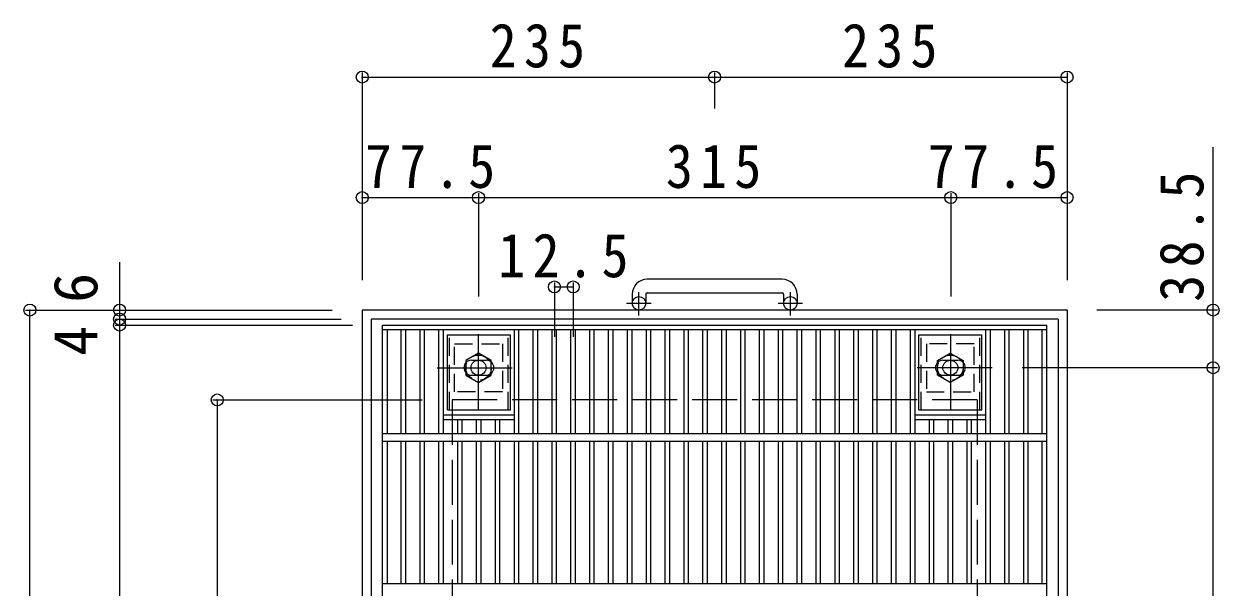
# Model space of a CAD drawing. Units: millimetres at full size, sheet at 1:10. Extents: x -1350 to 1760, y -1392 to 1329.
# Drawn here: x -1319 to -522, y 952 to 1329 of the extents above; entities that cross this region are included whole.
import ezdxf
from ezdxf.enums import TextEntityAlignment as Align

# ---------------------------------------------------------------- set-up
doc = ezdxf.new("R2010")
doc.units = ezdxf.units.MM
doc.header["$LTSCALE"] = 10
doc.header["$PDMODE"] = 32
doc.header["$PDSIZE"] = 8
for name, pattern in [('CHAIN1', [8, 5, -1, 1, -1]), ('DASHED1', [1.8, 1.2, -0.6]), ('DASHED3', [4, 3, -1])]:
    doc.linetypes.add(name, pattern=pattern)
for name, color, linetype, lineweight in [('C-1', 2, 'Continuous', 9), ('C-2', 3, 'Continuous', 9), ('C-4', 7, 'Continuous', 9), ('C-9', 2, 'Continuous', 9)]:
    doc.layers.add(name, color=color, linetype=linetype, lineweight=lineweight)
doc.styles.add('ＭＳ ゴシック', font='')
doc.styles.get('ＭＳ ゴシック').set_extended_font_data('MS Gothic')

msp = doc.modelspace()

# ---------------------------------------------------------------- linework, layer by layer
at = {"layer": 'C-1'}
for p, q in [((-813.14, 1158.04), (-903.14, 1158.04)), ((-913.14, 1148.04), (-913.14, 1141.94)), ((-904.14, 1148.04), (-904.14, 1141.94)), ((-903.14, 1149.04), (-813.14, 1149.04)), ((-812.14, 1148.04), (-812.14, 1141.94)), ((-803.14, 1148.04), (-803.14, 1141.94)), ((-623.14, 1137.44), (-1093.14, 1137.44)), ((-1093.14, 1137.44), (-1093.14, 667.44)), ((-629.14, 1131.44), (-1087.14, 1131.44)), ((-1087.14, 1131.44), (-1087.14, 673.44))]:
    msp.add_line(p, q, dxfattribs=at)
at = {"layer": 'C-1', "linetype": 'CHAIN1'}
for p, q in [((-908.64, 1133.84), (-908.64, 1149.43)), ((-807.64, 1133.84), (-807.64, 1149.43)), ((-900.48, 1141.94), (-916.88, 1141.94)), ((-799.48, 1141.94), (-815.88, 1141.94)), ((-1015.64, 1071.31), (-1015.64, 1128.08)), ((-700.64, 1071.31), (-700.64, 1128.08)), ((-1043.28, 1098.94), (-988, 1098.94)), ((-673, 1098.94), (-728.28, 1098.94))]:
    msp.add_line(p, q, dxfattribs=at)
at = {"layer": 'C-1', "linetype": 'DASHED3'}
for p, q in [((-683.14, 1077.45), (-1033.14, 1077.45)), ((-1033.14, 1077.45), (-1033.14, 727.44))]:
    msp.add_line(p, q, dxfattribs=at)
at = {"layer": 'C-1'}
for points in [[(-623.14, 1137.44), (-623.14, 667.44), (-1093.14, 667.44)], [(-629.14, 1131.44), (-629.14, 673.44), (-1087.14, 673.44)]]:
    msp.add_lwpolyline(points, dxfattribs=at)
at = {"layer": 'C-1', "linetype": 'DASHED1'}
for points in [[(-1031.64, 1082.94), (-1031.64, 1114.94), (-999.64, 1114.94), (-999.64, 1082.94)], [(-1007.14, 1094.04), (-1007.14, 1103.85), (-1015.64, 1108.76), (-1024.14, 1103.85), (-1024.14, 1094.04), (-1015.64, 1089.13)], [(-684.96, 1082.94), (-684.96, 1114.94), (-716.96, 1114.94), (-716.96, 1082.94)], [(-709.46, 1094.04), (-709.46, 1103.85), (-700.96, 1108.76), (-692.46, 1103.85), (-692.46, 1094.04), (-700.96, 1089.13)]]:
    msp.add_lwpolyline(points, close=True, dxfattribs=at)
at = {"layer": 'C-1', "linetype": 'DASHED3'}
msp.add_lwpolyline([(-683.14, 1077.45), (-683.14, 727.44), (-1033.14, 727.44)], dxfattribs=at)
at = {"layer": 'C-1'}
for centre, radius in [((-908.64, 1141.94), 4.5), ((-807.64, 1141.94), 4.5), ((-1015.64, 1098.94), 5), ((-700.96, 1098.94), 5)]:
    msp.add_circle(centre, radius, dxfattribs=at)
at = {"layer": 'C-1', "linetype": 'DASHED1'}
for centre in [(-1015.64, 1098.94), (-700.96, 1098.94)]:
    msp.add_circle(centre, 8.5, dxfattribs=at)
at = {"layer": 'C-1'}
for centre, radius, start, end in [((-903.14, 1148.04), 10, 90, 180), ((-813.14, 1148.04), 10, 0, 90), ((-903.14, 1148.04), 1, 90, 180), ((-813.14, 1148.04), 1, 0, 90)]:
    msp.add_arc(centre, radius, start, end, dxfattribs=at)
at = {"layer": 'C-2'}
for p, q in [((-1079.62, 1127.45), (-636.64, 1127.45)), ((-1079.62, 677.44), (-1079.62, 1127.45)), ((-1079.62, 1124.45), (-636.64, 1124.45)), ((-1076.62, 1124.44), (-1076.62, 1054.94)), ((-1067.22, 1054.94), (-1067.22, 1124.44)), ((-1064.22, 1054.94), (-1064.22, 1124.44)), ((-1054.64, 1054.94), (-1054.64, 1124.44)), ((-1051.64, 1054.94), (-1051.64, 1124.44)), ((-1042.06, 1054.94), (-1042.06, 1124.44)), ((-1039.06, 1054.94), (-1039.06, 1124.44)), ((-991.74, 1054.94), (-991.74, 1124.44)), ((-988.74, 1054.94), (-988.74, 1124.44)), ((-979.16, 1054.94), (-979.16, 1124.44)), ((-976.16, 1054.94), (-976.16, 1124.44)), ((-966.58, 1054.94), (-966.58, 1124.44)), ((-963.58, 1054.94), (-963.58, 1124.44)), ((-954, 1054.94), (-954, 1124.44)), ((-951, 1054.94), (-951, 1124.44)), ((-941.42, 1054.94), (-941.42, 1124.44)), ((-938.42, 1054.94), (-938.42, 1124.44)), ((-928.84, 1054.94), (-928.84, 1124.44)), ((-925.84, 1054.94), (-925.84, 1124.44)), ((-916.26, 1054.94), (-916.26, 1124.44)), ((-913.26, 1054.94), (-913.26, 1124.44)), ((-903.68, 1054.94), (-903.68, 1124.44)), ((-900.68, 1054.94), (-900.68, 1124.44)), ((-891.08, 1054.94), (-891.08, 1124.44)), ((-888.08, 1054.94), (-888.08, 1124.44)), ((-878.5, 1054.94), (-878.5, 1124.44)), ((-875.5, 1054.94), (-875.5, 1124.44)), ((-865.92, 1054.94), (-865.92, 1124.44)), ((-862.92, 1054.94), (-862.92, 1124.44)), ((-853.34, 1054.94), (-853.34, 1124.44)), ((-850.34, 1054.94), (-850.34, 1124.44)), ((-840.76, 1054.94), (-840.76, 1124.44)), ((-837.76, 1054.94), (-837.76, 1124.44)), ((-828.18, 1054.94), (-828.18, 1124.44)), ((-825.18, 1054.94), (-825.18, 1124.44)), ((-815.6, 1054.94), (-815.6, 1124.44)), ((-812.6, 1054.94), (-812.6, 1124.44)), ((-803.02, 1054.94), (-803.02, 1124.44)), ((-800.02, 1054.94), (-800.02, 1124.44)), ((-790.44, 1054.94), (-790.44, 1124.44)), ((-787.44, 1054.94), (-787.44, 1124.44)), ((-777.84, 1054.94), (-777.84, 1124.44)), ((-774.84, 1054.94), (-774.84, 1124.44)), ((-765.26, 1054.94), (-765.26, 1124.44)), ((-762.26, 1054.94), (-762.26, 1124.44)), ((-752.68, 1054.94), (-752.68, 1124.44)), ((-749.68, 1054.94), (-749.68, 1124.44)), ((-740.1, 1054.94), (-740.1, 1124.44)), ((-737.1, 1054.94), (-737.1, 1124.44)), ((-727.52, 1054.94), (-727.52, 1124.44)), ((-724.52, 1054.94), (-724.52, 1124.44)), ((-677.2, 1054.94), (-677.2, 1124.44)), ((-674.2, 1054.94), (-674.2, 1124.44)), ((-664.62, 1054.94), (-664.62, 1124.44)), ((-661.62, 1054.94), (-661.62, 1124.44)), ((-652.04, 1054.94), (-652.04, 1124.44)), ((-649.04, 1054.94), (-649.04, 1124.44)), ((-639.64, 1054.94), (-639.64, 1124.44)), ((-636.64, 677.44), (-636.64, 1127.45)), ((-1039.06, 1067.45), (-991.74, 1067.45)), ((-1039.06, 1064.45), (-991.74, 1064.45)), ((-1029.48, 1054.94), (-1029.48, 1064.45)), ((-1026.48, 1054.94), (-1026.48, 1064.45)), ((-1016.9, 1054.94), (-1016.9, 1064.45)), ((-1013.9, 1054.94), (-1013.9, 1064.45)), ((-1004.32, 1054.94), (-1004.32, 1064.45)), ((-1001.32, 1054.94), (-1001.32, 1064.45)), ((-724.52, 1067.45), (-677.2, 1067.45)), ((-724.52, 1064.45), (-677.2, 1064.45)), ((-714.94, 1054.94), (-714.94, 1064.45)), ((-711.94, 1054.94), (-711.94, 1064.45)), ((-702.36, 1054.94), (-702.36, 1064.45)), ((-699.36, 1054.94), (-699.36, 1064.45)), ((-689.78, 1054.94), (-689.78, 1064.45)), ((-686.78, 1054.94), (-686.78, 1064.45)), ((-1079.62, 1054.94), (-636.64, 1054.94)), ((-1079.62, 1049.94), (-636.64, 1049.94)), ((-1076.62, 1049.94), (-1076.62, 954.95)), ((-1067.22, 954.95), (-1067.22, 1049.94)), ((-1064.22, 954.95), (-1064.22, 1049.94)), ((-1054.64, 954.95), (-1054.64, 1049.94)), ((-1051.64, 954.95), (-1051.64, 1049.94)), ((-1042.06, 954.95), (-1042.06, 1049.94)), ((-1039.06, 954.95), (-1039.06, 1049.94)), ((-1029.48, 954.95), (-1029.48, 1049.94)), ((-1026.48, 954.95), (-1026.48, 1049.94)), ((-1016.9, 954.95), (-1016.9, 1049.94)), ((-1013.9, 954.95), (-1013.9, 1049.94)), ((-1004.32, 954.95), (-1004.32, 1049.94)), ((-1001.32, 954.95), (-1001.32, 1049.94)), ((-991.74, 954.95), (-991.74, 1049.94)), ((-988.74, 954.95), (-988.74, 1049.94)), ((-979.16, 954.95), (-979.16, 1049.94)), ((-976.16, 954.95), (-976.16, 1049.94)), ((-966.58, 954.95), (-966.58, 1049.94)), ((-963.58, 954.95), (-963.58, 1049.94)), ((-954, 954.95), (-954, 1049.94)), ((-951, 954.95), (-951, 1049.94)), ((-941.42, 954.95), (-941.42, 1049.94)), ((-938.42, 954.95), (-938.42, 1049.94)), ((-928.84, 954.95), (-928.84, 1049.94)), ((-925.84, 954.95), (-925.84, 1049.94)), ((-916.26, 954.95), (-916.26, 1049.94)), ((-913.26, 954.95), (-913.26, 1049.94)), ((-903.68, 954.95), (-903.68, 1049.94)), ((-900.68, 954.95), (-900.68, 1049.94)), ((-891.08, 954.95), (-891.08, 1049.94)), ((-888.08, 954.95), (-888.08, 1049.94)), ((-878.5, 954.95), (-878.5, 1049.94)), ((-875.5, 954.95), (-875.5, 1049.94)), ((-865.92, 954.95), (-865.92, 1049.94)), ((-862.92, 954.95), (-862.92, 1049.94)), ((-853.34, 954.95), (-853.34, 1049.94)), ((-850.34, 954.95), (-850.34, 1049.94)), ((-840.76, 954.95), (-840.76, 1049.94)), ((-837.76, 954.95), (-837.76, 1049.94)), ((-828.18, 954.95), (-828.18, 1049.94)), ((-825.18, 954.95), (-825.18, 1049.94)), ((-815.6, 954.95), (-815.6, 1049.94)), ((-812.6, 954.95), (-812.6, 1049.94)), ((-803.02, 954.95), (-803.02, 1049.94)), ((-800.02, 954.95), (-800.02, 1049.94)), ((-790.44, 954.95), (-790.44, 1049.94)), ((-787.44, 954.95), (-787.44, 1049.94)), ((-777.84, 954.95), (-777.84, 1049.94)), ((-774.84, 954.95), (-774.84, 1049.94)), ((-765.26, 954.95), (-765.26, 1049.94)), ((-762.26, 954.95), (-762.26, 1049.94)), ((-752.68, 954.95), (-752.68, 1049.94)), ((-749.68, 954.95), (-749.68, 1049.94)), ((-740.1, 954.95), (-740.1, 1049.94)), ((-737.1, 954.95), (-737.1, 1049.94)), ((-727.52, 954.95), (-727.52, 1049.94)), ((-724.52, 954.95), (-724.52, 1049.94)), ((-714.94, 954.95), (-714.94, 1049.94)), ((-711.94, 954.95), (-711.94, 1049.94)), ((-702.36, 954.95), (-702.36, 1049.94)), ((-699.36, 954.95), (-699.36, 1049.94)), ((-689.78, 954.95), (-689.78, 1049.94)), ((-686.78, 954.95), (-686.78, 1049.94)), ((-677.2, 954.95), (-677.2, 1049.94)), ((-674.2, 954.95), (-674.2, 1049.94)), ((-664.62, 954.95), (-664.62, 1049.94)), ((-661.62, 954.95), (-661.62, 1049.94)), ((-652.04, 954.95), (-652.04, 1049.94)), ((-649.04, 954.95), (-649.04, 1049.94)), ((-639.64, 954.95), (-639.64, 1049.94)), ((-1079.62, 954.95), (-636.64, 954.95))]:
    msp.add_line(p, q, dxfattribs=at)
at = {"layer": 'C-4'}
for p, q in [((-1093.14, 1296.05), (-1093.14, 1157.44)), ((-1093.14, 1293.05), (-858.14, 1293.05)), ((-858.14, 1296.05), (-858.14, 1272.05)), ((-858.14, 1293.05), (-623.14, 1293.05)), ((-623.14, 1296.05), (-623.14, 1157.44)), ((-525.7, 1098.95), (-525.7, 1246.22)), ((-1093.14, 1212.54), (-1015.64, 1212.54)), ((-1015.64, 1215.54), (-1015.64, 1146.58)), ((-1015.64, 1212.54), (-700.64, 1212.54)), ((-700.64, 1215.54), (-700.64, 1146.58)), ((-700.64, 1212.54), (-623.14, 1212.54)), ((-1255.04, 1169.35), (-1255.04, 1131.44)), ((-965.07, 1155.89), (-965.07, 1119.65)), ((-952.49, 1155.89), (-952.49, 1119.65)), ((-965.07, 1152.89), (-952.49, 1152.89)), ((-1317.85, 1137.44), (-1113.14, 1137.44)), ((-1314.85, 667.44), (-1314.85, 1137.44)), ((-522.7, 1137.44), (-603.14, 1137.44)), ((-1258.04, 1131.44), (-1107.14, 1131.44)), ((-1258.04, 1127.44), (-1099.64, 1127.44)), ((-1255.04, 1131.44), (-1255.04, 1127.44)), ((-1255.04, 1127.44), (-1255.04, 677.44)), ((-522.7, 1098.95), (-653, 1098.95)), ((-525.7, 705.94), (-525.7, 1098.95)), ((-1192.86, 1077.44), (-1053.14, 1077.44)), ((-1189.86, 1077.44), (-1189.86, 727.44))]:
    msp.add_line(p, q, dxfattribs=at)
for p in [(-1093.14, 1293.05), (-858.14, 1293.05), (-623.14, 1293.05), (-1093.14, 1212.54), (-1015.64, 1212.54), (-700.64, 1212.54), (-623.14, 1212.54), (-965.07, 1152.89), (-952.49, 1152.89), (-1314.85, 1137.44), (-1255.04, 1137.44), (-525.7, 1137.44), (-1255.04, 1131.44), (-1255.04, 1127.44), (-525.7, 1098.95), (-1189.86, 1077.44)]:
    msp.add_point(p, dxfattribs=at)
at = {"layer": 'C-9'}
for p, q in [((-1036.4, 1120.94), (-994.4, 1120.94)), ((-1036.4, 1070.94), (-1036.4, 1120.94)), ((-721.86, 1120.94), (-679.86, 1120.94)), ((-721.86, 1070.94), (-721.86, 1120.94)), ((-1020.4, 1103.94), (-1010.4, 1103.94)), ((-705.86, 1103.94), (-695.86, 1103.94)), ((-1020.4, 1093.94), (-1010.4, 1093.94)), ((-705.86, 1093.94), (-695.86, 1093.94))]:
    msp.add_line(p, q, dxfattribs=at)
at = {"layer": 'C-9', "linetype": 'DASHED1'}
for p, q in [((-1034.9, 1070.94), (-1034.9, 1120.94)), ((-995.9, 1070.94), (-995.9, 1120.94)), ((-720.36, 1070.94), (-720.36, 1120.94)), ((-681.36, 1070.94), (-681.36, 1120.94))]:
    msp.add_line(p, q, dxfattribs=at)
at = {"layer": 'C-9'}
for points in [[(-1036.4, 1070.94), (-994.4, 1070.94), (-994.4, 1120.94)], [(-721.86, 1070.94), (-679.86, 1070.94), (-679.86, 1120.94)]]:
    msp.add_lwpolyline(points, dxfattribs=at)
for centre, start, end in [((-1020.4, 1098.94), 90, 270), ((-1010.4, 1098.94), 270, 90), ((-705.86, 1098.94), 90, 270), ((-695.86, 1098.94), 270, 90)]:
    msp.add_arc(centre, 5, start, end, dxfattribs=at)

# ---------------------------------------------------------------- texts
at = {"layer": 'C-4', "color": 2, "style": 'ＭＳ ゴシック'}
for s, p in [('6', (-1261.04, 1142.28)), ('4', (-1261.04, 1106.92))]:
    msp.add_text(s, height=29.33, rotation=90, dxfattribs=at).set_placement(p, align=Align.BOTTOM_LEFT)
at = {"layer": 'C-4', "color": 2, "char_height": 29.33, "attachment_point": 7, "style": 'ＭＳ ゴシック'}
for s, insert in [('\\T1.27;\\W0.9;235', (-1008.14, 1299.05)), ('\\T1.27;\\W0.9;235', (-773.14, 1299.05)), ('\\T1.28;\\W0.9;77.5', (-1091.43, 1218.54)), ('\\T1.27;\\W0.9;315', (-890.64, 1218.54)), ('\\T1.28;\\W0.9;77.5', (-716.03, 1218.54)), ('\\T1.28;\\W0.9;12.5', (-1002.53, 1158.89))]:
    msp.add_mtext(s, dxfattribs=dict(at, insert=insert))
at = {"layer": 'C-4', "color": 2, "insert": (-531.7, 1142.97), "char_height": 29.33, "attachment_point": 7, "rotation": 90, "style": 'ＭＳ ゴシック'}
msp.add_mtext('\\T1.28;\\W0.9;38.5', dxfattribs=at)

doc.saveas('drawing.dxf')
